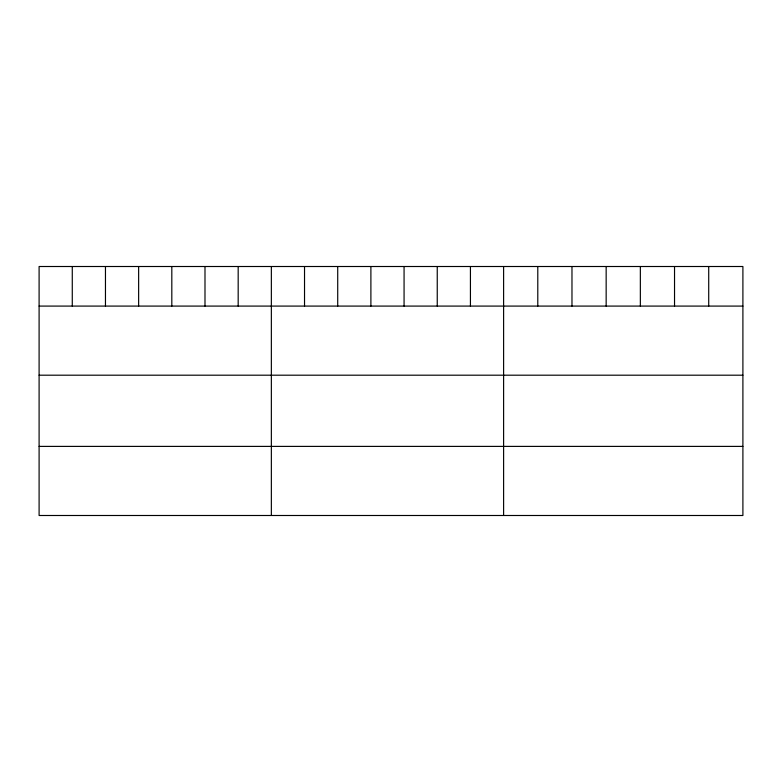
<?xml version="1.0" encoding="UTF-8"?>
<svg xmlns="http://www.w3.org/2000/svg" width="782" height="782" viewBox="0 0 782 782"><rect width="100%" height="100%" fill="white"/><g stroke="black" fill="none" stroke-linecap="round" stroke-linejoin="round"><path stroke-width="1.17" d="M742.9 306.085L742.9 515.494L39.1 515.494L39.1 266.506L742.9 266.506L742.9 306.085L39.1 306.085M39.1 375.194L742.9 375.194M39.1 446.395L742.9 446.395M708.717 266.506L708.717 306.085M674.534 266.506L674.534 306.085M640.35 266.506L640.35 306.085M606.158 266.506L606.158 306.085M571.974 266.506L571.974 306.085M537.791 266.506L537.791 306.085M503.608 266.506L503.608 515.494M470.432 266.506L470.432 306.085M437.246 266.506L437.246 306.085M404.069 266.506L404.069 306.085M370.893 266.506L370.893 306.085M337.716 266.506L337.716 306.085M304.53 266.506L304.53 306.085M271.354 266.506L271.354 515.494M238.178 266.506L238.178 306.085M204.992 266.506L204.992 306.085M171.815 266.506L171.815 306.085M138.639 266.506L138.639 306.085M105.462 266.506L105.462 306.085M72.276 266.506L72.276 306.085"/></g></svg>
